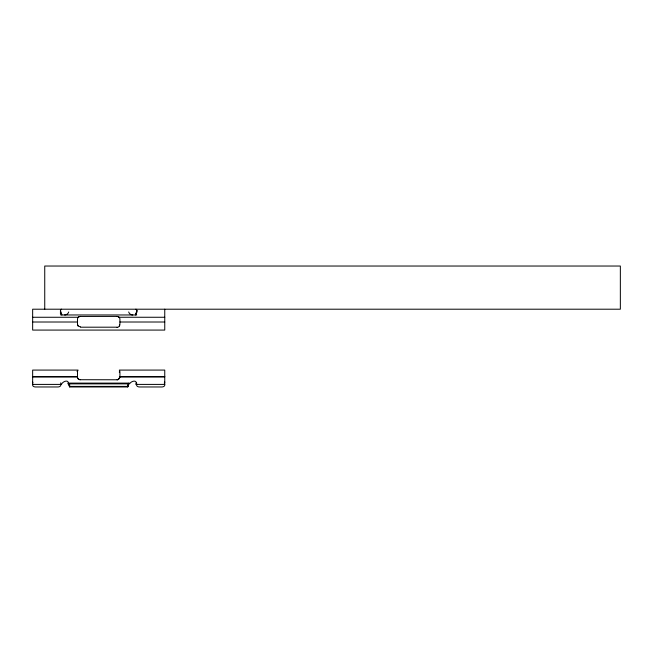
<?xml version="1.0" encoding="UTF-8"?>
<svg xmlns="http://www.w3.org/2000/svg" width="653" height="653" viewBox="0 0 653 653"><rect width="100%" height="100%" fill="white"/><g stroke="black" fill="none" stroke-linecap="round" stroke-linejoin="round"><path stroke-width="0.98" d="M77.544 371.222L78.082 370.088L32.65 370.08L32.65 385.115A2.881 1.853 0 0 0 35.531 386.968L57.905 386.968A2.881 1.853 0 0 0 60.786 385.115L60.786 382.797M119.826 325.072L119.385 326.002M128.747 383.988L127.735 386.968L69.667 386.968L68.794 384.405M61.619 309.212A8.538 2.179 -90 0 0 60.443 310.542L61.88 314.966M135.53 314.966L136.975 310.575A8.538 2.179 90 0 0 135.783 309.212M60.68 314.966L136.722 314.966M32.65 317.268L78.295 317.268A2.841 2.767 0 0 1 80.352 316.444L117.05 316.403A2.873 2.857 0 0 1 119.091 317.252L164.752 317.268M32.65 322.011L77.478 322.011M119.923 322.011L164.752 322.011M80.352 327.194L117.05 327.194M32.65 376.74L77.478 376.74M119.923 376.74L164.752 376.74M32.65 376.83L77.478 376.83M119.923 376.83L164.752 376.83M32.65 384.405L60.786 384.405M136.616 384.405L164.752 384.405M78.017 326.002L77.478 324.492M136.959 310.542L136.959 312.314M119.858 371.222L119.328 370.088L164.752 370.08L164.752 385.115A2.881 1.853 0 0 1 161.879 386.968L139.497 386.968A2.881 1.853 0 0 1 136.616 385.115L136.616 382.797M164.752 309.204L164.752 330.075L32.65 330.075L32.65 309.204L620.35 309.204L620.35 266.032L44.739 266.032L44.739 309.204M127.735 386.968L127.735 383.874L69.667 383.874L69.667 386.968M119.923 324.312L119.923 319.276A2.881 2.881 0 0 0 119.107 317.268M119.923 371.851L119.923 376.895A2.441 1.82 -68.5 0 1 119.866 377.263M77.478 324.312L77.478 319.276A2.881 2.881 0 0 1 78.295 317.268M77.478 371.851L77.478 376.895A2.824 2.767 0 0 0 80.352 379.719L117.05 379.768A2.824 2.604 -66 0 0 119.793 376.895M60.443 310.542L60.443 314.077M132.779 314.966A4.318 4.318 0 0 1 128.674 311.971M68.728 311.971A4.318 4.318 0 0 1 64.623 314.966M78.336 317.268A2.873 2.841 -45.7 0 1 80.352 316.411M164.752 382.029A2.881 1.853 0 0 1 164.254 383.066M117.05 316.452A2.841 2.685 45.6 0 1 119.017 317.342M119.605 324.329A3.02 2.685 54.6 0 1 117.058 327.349M80.392 326.729A3.02 2.302 0 0 1 77.56 324.321M119.393 371.745A6.212 2.253 -63.5 0 1 119.352 372.398M77.07 371.475A6.212 2.8 51.1 0 1 77.323 370.977M77.536 377.263A2.441 1.82 68.5 0 1 77.511 376.895M61.031 313.905A4.212 1.077 -90 0 1 61.619 313.244M135.783 313.244A4.212 1.077 90 0 1 136.534 314.379M119.515 377.467A2.702 2.155 -64.1 0 1 117.989 379.393M118.062 379.646A2.734 2.636 6.6 0 1 117.05 379.834M80.352 379.703A2.734 2.514 0 0 1 79.323 379.515A2.702 2.628 -10.3 0 1 77.372 377.565M61.472 384.323A3.877 2.228 -33.2 0 1 66.075 381.107A3.877 2.228 -33.2 0 1 67.847 383.809M32.936 382.829A2.881 1.853 0 0 1 32.65 382.029M129.58 383.809A3.877 2.277 -31.1 0 1 134.494 381.14A3.877 2.277 -31.1 0 1 135.604 384.282M129.025 383.115L127.964 386.396L69.438 386.396L68.377 383.115L129.025 383.115"/></g></svg>
